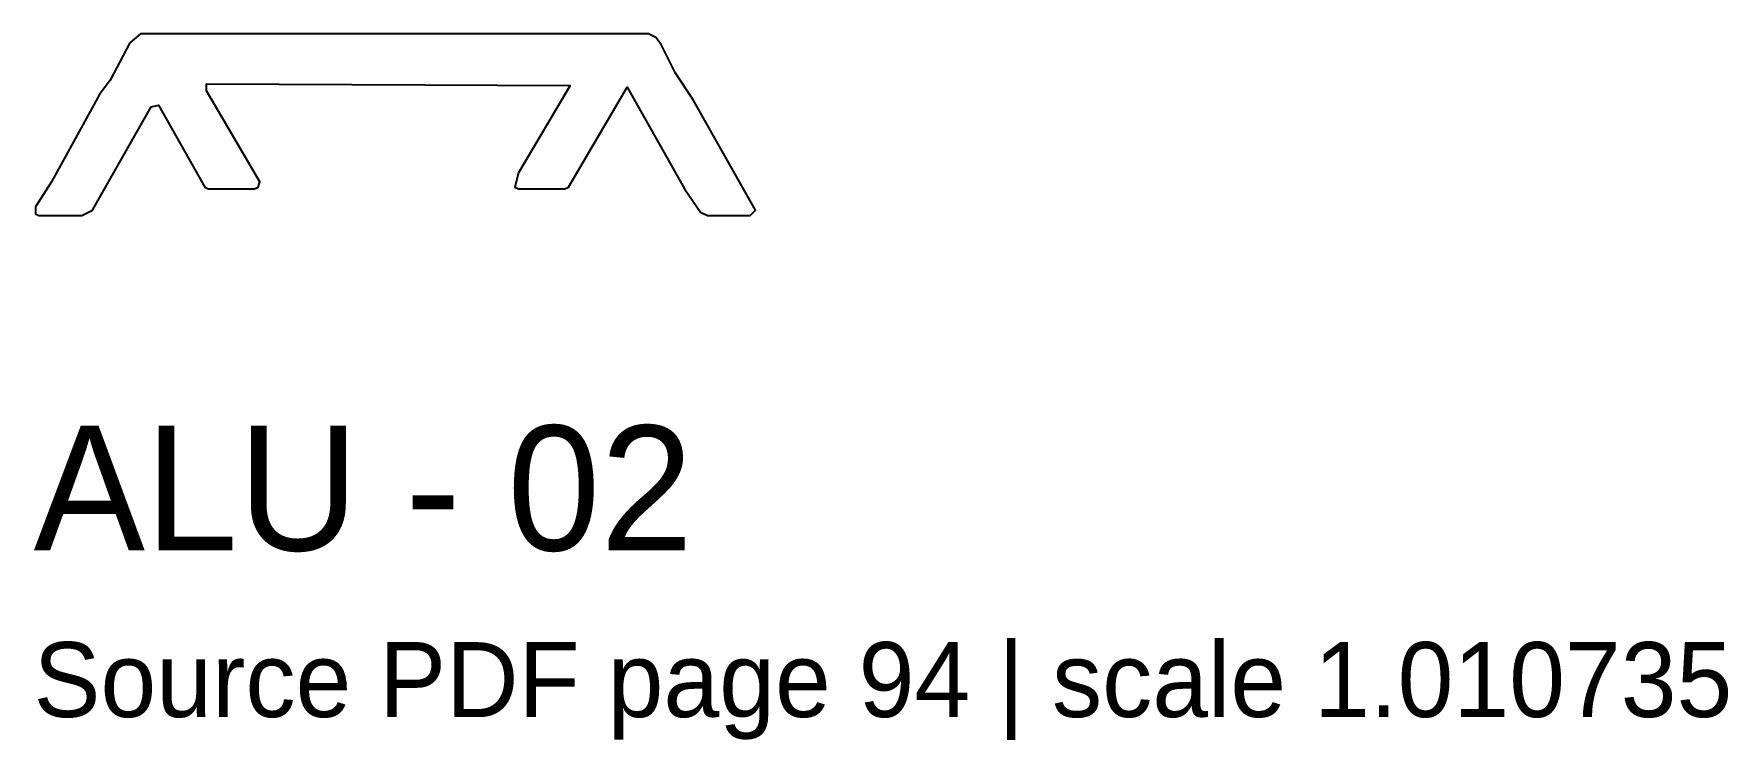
# Model space of a CAD drawing. Header units: millimetres. Extents: x 0 to 40.7, y -12.6 to 4.4.
import ezdxf

# ---------------------------------------------------------------- set-up
doc = ezdxf.new("R2010")
doc.units = ezdxf.units.MM
doc.layers.add('INFO', color=7, linetype='Continuous')
doc.layers.add('PROFILE', color=7, linetype='Continuous')

msp = doc.modelspace()

# ---------------------------------------------------------------- linework, layer by layer
at = {"layer": 'PROFILE'}
msp.add_lwpolyline([(0.043, 0.257), (0.043, 0.086), (0.128, 0.043), (1.155, 0.043), (1.412, 0.171), (2.824, 2.653), (2.995, 2.696), (4.108, 0.727), (4.193, 0.685), (5.306, 0.685), (5.391, 0.727), (5.434, 0.856), (4.15, 3.038), (4.15, 3.209), (12.879, 3.166), (11.638, 1.07), (11.553, 0.727), (11.638, 0.685), (12.751, 0.685), (12.836, 0.727), (14.248, 3.124), (15.618, 0.685), (16.003, 0.128), (16.174, 0.043), (17.201, 0.043), (17.329, 0.171), (15.831, 2.824), (15.404, 3.466), (15.061, 4.15), (14.933, 4.322), (14.762, 4.407), (2.567, 4.407), (2.311, 4.193), (1.84, 3.295), (1.583, 2.952), (0.428, 0.856)], close=True, dxfattribs=at)

# ---------------------------------------------------------------- texts
at = {"layer": 'INFO'}
for s, height, p in [('ALU - 02', 3, (0, -8)), ('Source PDF page 94 | scale 1.010735', 1.8, (0, -12))]:
    msp.add_text(s, height=height, dxfattribs=at).set_placement(p)

doc.saveas('drawing.dxf')
